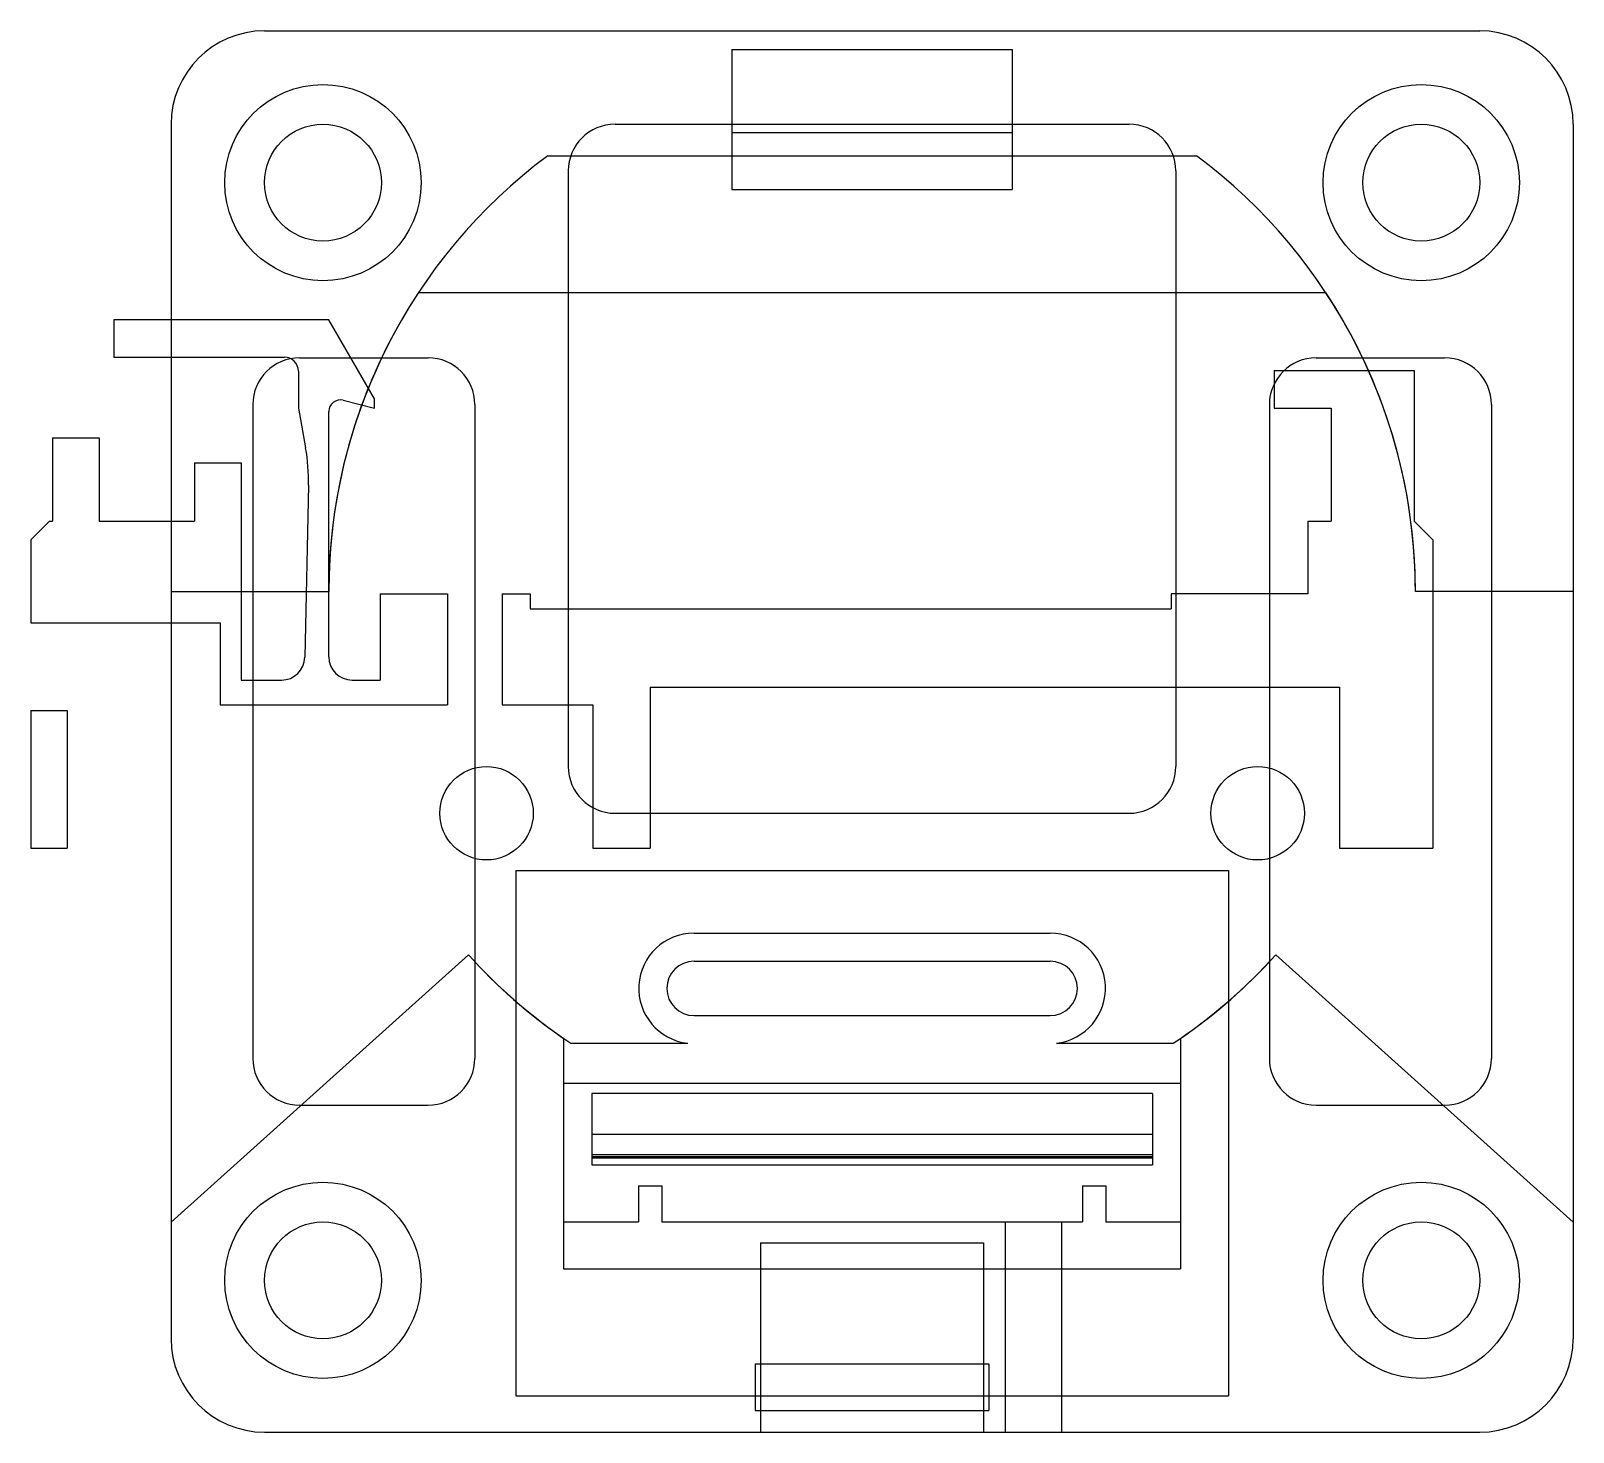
# Model space of a CAD drawing. Header units: millimetres. Extents: x -36 to 30, y -36 to 24.
import ezdxf

# ---------------------------------------------------------------- set-up
doc = ezdxf.new("R2010")
doc.units = ezdxf.units.MM
for name, color, linetype in [('X0_SECTION_D-D', 3, 'Continuous'), ('Z1p0_NEST', 5, 'Continuous'), ('Z5p0_LIP_LATCH_GUARD_TABSTOP', 3, 'Continuous'), ('Z8p6_LIP_HOOK', 1, 'Continuous'), ('Zm0p4_STRIP_PADS_RIM_BASIN', 1, 'Continuous'), ('Zm10p5_FOOT_POCKETS', 1, 'Continuous'), ('Zm2p0_LATCH_WELL_PIN_SLOT_DRAIN', 3, 'Continuous'), ('Zm6p0_POCKETS', 5, 'Continuous')]:
    doc.layers.add(name, color=color, linetype=linetype)

msp = doc.modelspace()

# ---------------------------------------------------------------- linework, layer by layer
at = {"layer": 'X0_SECTION_D-D'}
for p, q in [((-32.45, 11.627), (-32.45, 10.027)), ((-23.25, 11.627), (-32.45, 11.627)), ((-21.3, 8.25), (-23.25, 11.627)), ((-32.45, 10.027), (-25.15, 10.027)), ((-24.55, 9.427), (-24.55, 7.85)), ((17.2, 9.45), (17.2, 7.85)), ((17.2, 9.45), (23.2, 9.45)), ((23.2, 9.45), (23.2, 3)), ((-22.629, 8.181), (-21.3, 7.85)), ((-21.3, 7.85), (-21.3, 8.25)), ((-24.55, 7.85), (-24.242, 6.14)), ((-23.25, -2.8), (-23.25, 7.696)), ((17.2, 7.85), (19.65, 7.85)), ((19.65, 7.85), (19.65, 3)), ((-35.075, 6.569), (-35.075, 3)), ((-35.075, 6.569), (-33.075, 6.569)), ((-33.075, 6.569), (-33.075, 3)), ((-29, 5.5), (-29, 3)), ((-29, 5.5), (-27, 5.5)), ((-27, 5.5), (-27, -3.8)), ((-24.118, 4.548), (-24.279, -2.822)), ((-35.2, 3), (-36, 2.2)), ((-35.2, 3), (-35.075, 3)), ((-33.075, 3), (-29, 3)), ((18.65, 3), (18.65, -0.1)), ((18.65, 3), (19.65, 3)), ((24, 2.2), (23.2, 3)), ((-36, 2.2), (-36, -1.345)), ((24, 2.2), (24, -11)), ((-21.05, -0.1), (-21.05, -3.8)), ((-21.05, -0.1), (-18.165, -0.1)), ((-18.165, -0.1), (-18.165, -4.855)), ((-15.835, -0.1), (-15.835, -4.855)), ((-15.835, -0.1), (-14.635, -0.1)), ((-14.635, -0.1), (-14.635, -0.75)), ((12.8, -0.1), (12.8, -0.75)), ((18.65, -0.1), (12.8, -0.1)), ((-14.635, -0.75), (12.8, -0.75)), ((-36, -1.345), (-27.9, -1.345)), ((-27.9, -1.345), (-27.9, -4.855)), ((-27, -3.8), (-25.278, -3.8)), ((-22.25, -3.8), (-21.05, -3.8)), ((-9.5, -4.1), (20, -4.1)), ((-9.5, -4.1), (-9.5, -11)), ((20, -4.1), (20, -11)), ((-36, -5.105), (-36, -11)), ((-36, -5.105), (-34.45, -5.105)), ((-34.45, -5.105), (-34.45, -11)), ((-27.9, -4.855), (-18.165, -4.855)), ((-15.835, -4.855), (-11.95, -4.855)), ((-11.95, -4.855), (-11.95, -11)), ((-36, -11), (-34.45, -11)), ((-11.95, -11), (-9.5, -11)), ((20, -11), (24, -11))]:
    msp.add_line(p, q, dxfattribs=at)
for centre, radius, start, end in [((-25.15, 9.427), 0.6, 0, 90), ((-22.75, 7.696), 0.5, 76, 180), ((-32.116, 4.723), 8, -1.25217, 10.20397), ((-25.278, -2.8), 1, -90, -1.25217), ((-22.25, -2.8), 1, 180, -90)]:
    msp.add_arc(centre, radius, start, end, dxfattribs=at)
at = {"layer": 'Z1p0_NEST'}
for p, q in [((-26, 24), (26, 24)), ((-30, 20), (-30, 0)), ((30, 20), (30, 0)), ((-13.883, 18.65), (13.883, 18.65)), ((-30, 0), (-23.25, 0)), ((30, 0), (23.25, 0)), ((-17.278, -15.557), (-30, -27.012)), ((17.278, -15.557), (30, -27.012)), ((-13.2, -19.14), (-13.2, -27)), ((13.2, -19.14), (13.2, -27)), ((12, -23.25), (-12, -23.25)), ((-12, -23.25), (-12, -24.195)), ((12, -23.25), (12, -24.195)), ((-12, -24.195), (12, -24.195)), ((-10, -25.456), (-10, -27)), ((-10, -25.456), (-9, -25.456)), ((-9, -25.456), (-9, -27)), ((9, -25.456), (9, -27)), ((9, -25.456), (10, -25.456)), ((10, -25.456), (10, -27)), ((-30, -27.012), (-30, -32)), ((-13.2, -27), (-10, -27)), ((-9, -27), (9, -27)), ((10, -27), (13.2, -27)), ((30, -27.012), (30, -32)), ((-26, -36), (26, -36))]:
    msp.add_line(p, q, dxfattribs=at)
for centre, radius, start, end in [((-26, 20), 4, 90, 180), ((26, 20), 4, 0, 90), ((0, 0), 23.25, 126.66404, -180), ((0, 0), 23.25, 0, 53.33596), ((0, 0), 23.25, -138, -124.59291), ((0, 0), 23.25, -55.40709, -42), ((-26, -32), 4, 180, -90), ((26, -32), 4, -90, 0)]:
    msp.add_arc(centre, radius, start, end, dxfattribs=at)
at = {"layer": 'Z5p0_LIP_LATCH_GUARD_TABSTOP'}
for p, q in [((-6, 23.2), (6, 23.2)), ((-6, 23.2), (-6, 19.65)), ((6, 23.2), (6, 19.65)), ((-6, 19.65), (6, 19.65)), ((12, -23.25), (-12, -23.25)), ((-12, -23.25), (-12, -24.12)), ((12, -23.25), (12, -24.12)), ((12, -24.12), (-12, -24.12)), ((-10, -25.456), (-10, -27)), ((-10, -25.456), (-9, -25.456)), ((-9, -25.456), (-9, -27)), ((9, -25.456), (9, -27)), ((9, -25.456), (10, -25.456)), ((10, -25.456), (10, -27)), ((-13.2, -27), (-10, -27)), ((-13.2, -27), (-13.2, -29)), ((-9, -27), (9, -27)), ((10, -27), (13.2, -27)), ((13.2, -27), (13.2, -29)), ((-13.2, -29), (13.2, -29)), ((-5, -33.075), (-5, -35.075)), ((-5, -33.075), (5, -33.075)), ((5, -33.075), (5, -35.075)), ((-5, -35.075), (5, -35.075))]:
    msp.add_line(p, q, dxfattribs=at)
at = {"layer": 'Z8p6_LIP_HOOK'}
for p, q in [((-6, 23.2), (6, 23.2)), ((-6, 23.2), (-6, 17.2)), ((6, 23.2), (6, 17.2)), ((-6, 17.2), (6, 17.2)), ((12, -21.502), (-12, -21.502)), ((-12, -21.502), (-12, -24.55)), ((12, -21.502), (12, -24.55)), ((-12, -24.55), (12, -24.55))]:
    msp.add_line(p, q, dxfattribs=at)
at = {"layer": 'Zm0p4_STRIP_PADS_RIM_BASIN'}
for p, q in [((-26, 24), (26, 24)), ((-30, 20), (-30, 0)), ((30, 20), (30, 0)), ((-19.409, 12.8), (19.409, 12.8)), ((-30, 0), (-23.25, 0)), ((30, 0), (23.25, 0)), ((-7.62, -14.635), (7.62, -14.635)), ((-17.278, -15.557), (-30, -27.012)), ((-7.62, -15.835), (7.62, -15.835)), ((17.278, -15.557), (30, -27.012)), ((-7.62, -18.165), (7.62, -18.165)), ((-12.89, -19.35), (-7.886, -19.35)), ((7.886, -19.35), (12.89, -19.35)), ((-13.2, -21.05), (-13.2, -27)), ((-13.2, -21.05), (13.2, -21.05)), ((13.2, -21.05), (13.2, -27)), ((12, -23.25), (-12, -23.25)), ((-12, -23.25), (-12, -24.226)), ((12, -23.25), (12, -24.226)), ((-12, -24.226), (12, -24.226)), ((-10, -25.456), (-10, -27)), ((-10, -25.456), (-9, -25.456)), ((-9, -25.456), (-9, -27)), ((9, -25.456), (9, -27)), ((9, -25.456), (10, -25.456)), ((10, -25.456), (10, -27)), ((-30, -27.012), (-30, -32)), ((-13.2, -27), (-10, -27)), ((-9, -27), (9, -27)), ((10, -27), (13.2, -27)), ((30, -27.012), (30, -32)), ((-26, -36), (26, -36))]:
    msp.add_line(p, q, dxfattribs=at)
for centre in [(-16.5, -9.5), (16.5, -9.5)]:
    msp.add_circle(centre, 2, dxfattribs=at)
for centre, radius, start, end in [((-26, 20), 4, 90, 180), ((26, 20), 4, 0, 90), ((0, 0), 23.25, 146.5961, -180), ((0, 0), 23.25, 0, 33.4039), ((-7.62, -17), 2.365, 90, -96.45651), ((7.62, -17), 2.365, -83.54349, 90), ((0, 0), 23.25, -138, -123.6686), ((-7.62, -17), 1.165, 90, -90), ((7.62, -17), 1.165, -90, 90), ((0, 0), 23.25, -56.3314, -42), ((-26, -32), 4, 180, -90), ((26, -32), 4, -90, 0)]:
    msp.add_arc(centre, radius, start, end, dxfattribs=at)
at = {"layer": 'Zm10p5_FOOT_POCKETS'}
for p, q in [((-26, 24), (26, 24)), ((-30, 20), (-30, -32)), ((-11, 20), (11, 20)), ((30, 20), (30, -32)), ((-13, 18), (-13, -7.5)), ((13, 18), (13, -7.5)), ((-24.5, 10), (-19, 10)), ((19, 10), (24.5, 10)), ((-26.5, 8), (-26.5, -20)), ((-17, 8), (-17, -20)), ((17, 8), (17, -20)), ((26.5, 8), (26.5, -20)), ((-11, -9.5), (11, -9.5)), ((-15.25, -11.95), (15.25, -11.95)), ((-15.25, -11.95), (-15.25, -34.45)), ((15.25, -11.95), (15.25, -34.45)), ((-24.5, -22), (-19, -22)), ((19, -22), (24.5, -22)), ((-15.25, -34.45), (15.25, -34.45)), ((-26, -36), (26, -36))]:
    msp.add_line(p, q, dxfattribs=at)
for centre in [(-23.5, 17.5), (23.5, 17.5), (-23.5, -29.5), (23.5, -29.5)]:
    msp.add_circle(centre, 4.2, dxfattribs=at)
for centre, radius, start, end in [((-26, 20), 4, 90, 180), ((26, 20), 4, 0, 90), ((-11, 18), 2, 90, 180), ((11, 18), 2, 0, 90), ((-24.5, 8), 2, 90, 180), ((-19, 8), 2, 0, 90), ((19, 8), 2, 90, 180), ((24.5, 8), 2, 0, 90), ((-11, -7.5), 2, 180, -90), ((11, -7.5), 2, -90, 0), ((-24.5, -20), 2, 180, -90), ((-19, -20), 2, -90, 0), ((19, -20), 2, 180, -90), ((24.5, -20), 2, -90, 0), ((-26, -32), 4, 180, -90), ((26, -32), 4, -90, 0)]:
    msp.add_arc(centre, radius, start, end, dxfattribs=at)
at = {"layer": 'Zm2p0_LATCH_WELL_PIN_SLOT_DRAIN'}
for p, q in [((-26, 24), (26, 24)), ((-30, 20), (-30, -32)), ((30, 20), (30, -32)), ((-7.62, -15.835), (7.62, -15.835)), ((-7.62, -18.165), (7.62, -18.165)), ((-13.2, -21.05), (13.2, -21.05)), ((-13.2, -21.05), (-13.2, -27)), ((13.2, -21.05), (13.2, -27)), ((12, -23.25), (-12, -23.25)), ((-12, -23.25), (-12, -24.261)), ((12, -23.25), (12, -24.261)), ((-12, -24.261), (12, -24.261)), ((-10, -25.456), (-10, -27)), ((-10, -25.456), (-9, -25.456)), ((-9, -25.456), (-9, -27)), ((9, -25.456), (9, -27)), ((9, -25.456), (10, -25.456)), ((10, -25.456), (10, -27)), ((-13.2, -27), (-10, -27)), ((-9, -27), (5.7, -27)), ((5.7, -27), (5.7, -36)), ((8.1, -27), (8.1, -36)), ((8.1, -27), (9, -27)), ((10, -27), (13.2, -27)), ((-4.77, -27.9), (4.77, -27.9)), ((-4.77, -27.9), (-4.77, -36)), ((4.77, -27.9), (4.77, -36)), ((-26, -36), (-4.77, -36)), ((4.77, -36), (5.7, -36)), ((8.1, -36), (26, -36))]:
    msp.add_line(p, q, dxfattribs=at)
for centre in [(-23.5, 17.5), (23.5, 17.5), (-23.5, -29.5), (23.5, -29.5)]:
    msp.add_circle(centre, 2.5, dxfattribs=at)
for centre, radius, start, end in [((-26, 20), 4, 90, 180), ((26, 20), 4, 0, 90), ((-7.62, -17), 1.165, 90, -90), ((7.62, -17), 1.165, -90, 90), ((-26, -32), 4, 180, -90), ((26, -32), 4, -90, 0)]:
    msp.add_arc(centre, radius, start, end, dxfattribs=at)
at = {"layer": 'Zm6p0_POCKETS'}
for p, q in [((-26, 24), (26, 24)), ((-30, 20), (-30, -32)), ((-11, 20), (11, 20)), ((30, 20), (30, -32)), ((-13, 18), (-13, -7.5)), ((13, 18), (13, -7.5)), ((-24.5, 10), (-19, 10)), ((19, 10), (24.5, 10)), ((-26.5, 8), (-26.5, -20)), ((-17, 8), (-17, -20)), ((17, 8), (17, -20)), ((26.5, 8), (26.5, -20)), ((-11, -9.5), (11, -9.5)), ((-15.25, -11.95), (15.25, -11.95)), ((-15.25, -11.95), (-15.25, -34.45)), ((15.25, -11.95), (15.25, -34.45)), ((-24.5, -22), (-19, -22)), ((19, -22), (24.5, -22)), ((-15.25, -34.45), (15.25, -34.45)), ((-26, -36), (26, -36))]:
    msp.add_line(p, q, dxfattribs=at)
for centre in [(-23.5, 17.5), (23.5, 17.5), (-23.5, -29.5), (23.5, -29.5)]:
    msp.add_circle(centre, 2.5, dxfattribs=at)
for centre, radius, start, end in [((-26, 20), 4, 90, 180), ((26, 20), 4, 0, 90), ((-11, 18), 2, 90, 180), ((11, 18), 2, 0, 90), ((-24.5, 8), 2, 90, 180), ((-19, 8), 2, 0, 90), ((19, 8), 2, 90, 180), ((24.5, 8), 2, 0, 90), ((-11, -7.5), 2, 180, -90), ((11, -7.5), 2, -90, 0), ((-24.5, -20), 2, 180, -90), ((-19, -20), 2, -90, 0), ((19, -20), 2, 180, -90), ((24.5, -20), 2, -90, 0), ((-26, -32), 4, 180, -90), ((26, -32), 4, -90, 0)]:
    msp.add_arc(centre, radius, start, end, dxfattribs=at)

doc.saveas('drawing.dxf')
